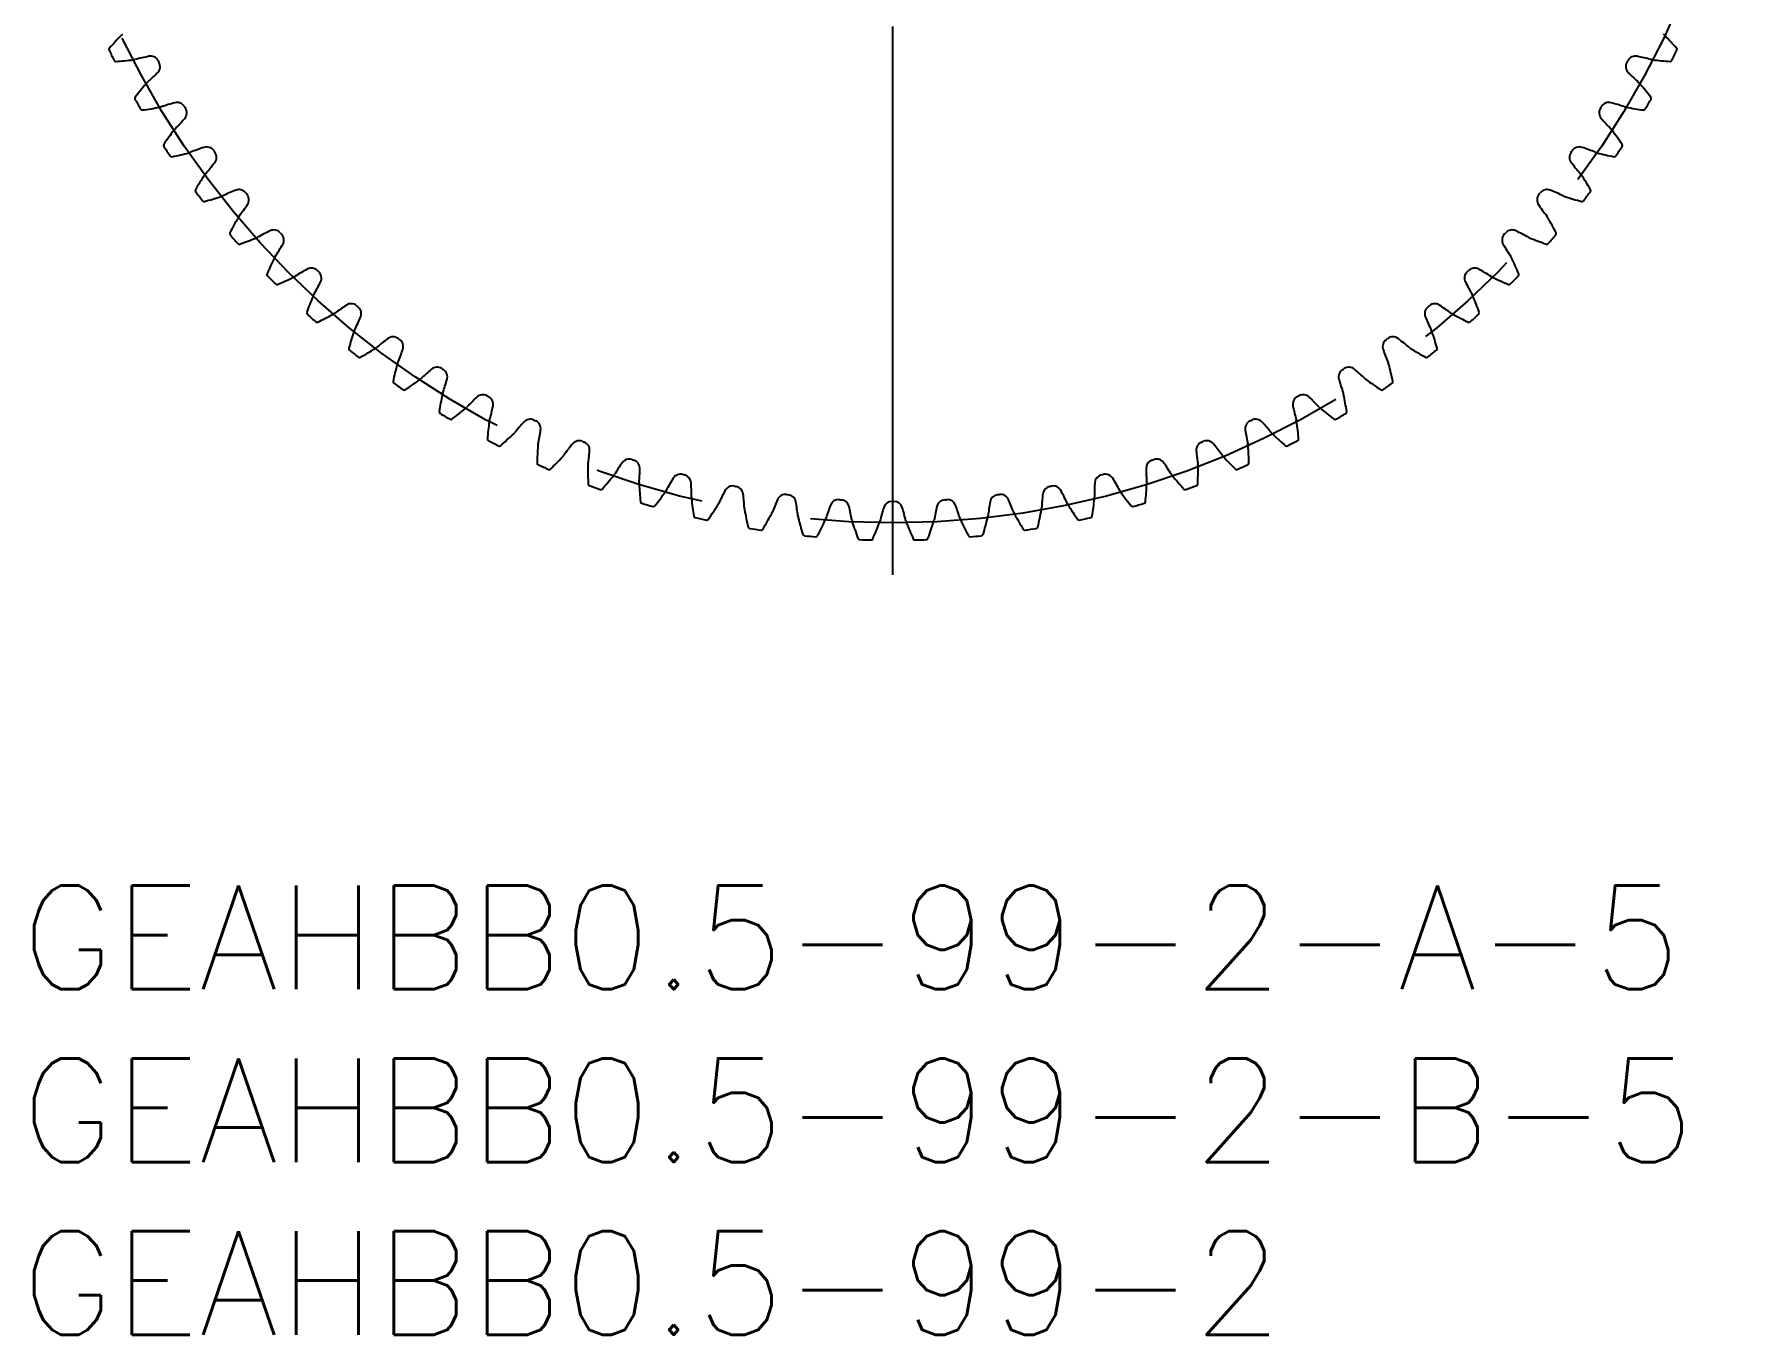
# Model space of a CAD drawing. Extents: x -1 to 100, y -13 to 76.
# Drawn here: x 0.39 to 50, y -13 to 24.65 of the extents above; entities that cross this region are included whole.
import ezdxf

# ---------------------------------------------------------------- set-up
doc = ezdxf.new("R2010")
doc.units = 0
doc.header["$LTSCALE"] = 0.5
doc.linetypes.add('CENTER', pattern=[50.8, 31.75, -6.35, 6.35, -6.35])
for name, color, linetype in [('MSM_CENTER', 1, 'CENTER'), ('MSM_CONTINUOUS', 7, 'CONTINUOUS'), ('MSM_PART_NUMBER', 7, 'CONTINUOUS')]:
    doc.layers.add(name, color=color, linetype=linetype)
doc.styles.get("Standard").update_dxf_attribs({"font": 'txt.shx', "height": 3, "bigfont": 'bigfont.shx'})

# ---------------------------------------------------------------- blocks, each defined once
blk = doc.blocks.new('*U2')
at = {"layer": 'MSM_PART_NUMBER'}
blk.add_text('GEAHBB0.5-99-2-A-5', height=3, dxfattribs=at).set_placement((0, -3))
blk = doc.blocks.new('*U3')
at = {"layer": 'MSM_PART_NUMBER'}
blk.add_text('GEAHBB0.5-99-2-B-5', height=3, dxfattribs=at).set_placement((0, -8))
blk = doc.blocks.new('*U4')
at = {"layer": 'MSM_PART_NUMBER'}
blk.add_text('GEAHBB0.5-99-2', height=3, dxfattribs=at).set_placement((0, -13))

msp = doc.modelspace()

# ---------------------------------------------------------------- linework, layer by layer
at = {"layer": 'MSM_CENTER'}
msp.add_line((25.25, 9), (25.25, 61.5), dxfattribs=at)
msp.add_circle((25.25, 35.25), 24.75, dxfattribs=at)
at = {"layer": 'MSM_CONTINUOUS'}
for centre, radius, start, end in [((8.782, 18.825), 8.25, 135.4545, 138.961), ((3.199, 24.321), 0.416, 128.3306, 135.4547), ((47.301, 24.321), 0.416, 44.5453, 51.6694), ((41.718, 18.825), 8.25, 41.039, 44.5455), ((2.597, 24.209), 0.05, 138.961, 205.9842), ((25.25, 35.25), 25.25, 205.9842, 206.7431), ((2.746, 23.91), 0.05, 206.7431, 273.7663), ((2.207, 32.093), 8.25, 273.7663, 277.2727), ((3.199, 24.321), 0.416, 277.2726, 284.3967), ((5.196, 16.542), 7.615, 101.3138, 104.3969), ((3.751, 23.765), 0.25, 28.1119, 101.3138), ((3.779, 23.712), 0.25, 315.0498, 28.2517), ((25.25, 35.25), 24.125, 208.1119, 208.2517), ((46.721, 23.712), 0.25, 151.7483, 224.9502), ((25.25, 35.25), 24.125, 331.7483, 331.8881), ((46.749, 23.765), 0.25, 78.6862, 151.8881), ((45.304, 16.542), 7.615, 75.6031, 78.6862), ((47.301, 24.321), 0.416, 255.6033, 262.7275), ((48.293, 32.093), 8.25, 262.7273, 266.2337), ((47.754, 23.91), 0.05, 266.2339, 333.257), ((25.25, 35.25), 25.25, 333.2569, 334.0158), ((47.903, 24.209), 0.05, 334.0158, 41.0391), ((-1.434, 28.916), 7.615, 311.9668, 315.0498), ((51.934, 28.916), 7.615, 224.9502, 228.0332), ((3.343, 22.795), 0.05, 142.5974, 209.6206), ((9.857, 17.814), 8.25, 139.0909, 142.5974), ((3.936, 22.945), 0.416, 131.9669, 139.0911), ((46.564, 22.945), 0.416, 40.9089, 48.0331), ((40.643, 17.814), 8.25, 37.4026, 40.9091), ((47.157, 22.795), 0.05, 330.3795, 37.4027), ((25.25, 35.25), 25.25, 209.6205, 210.3795), ((3.51, 22.506), 0.05, 210.38, 277.4027), ((2.454, 30.637), 8.25, 277.4026, 280.9091), ((3.936, 22.945), 0.416, 280.9089, 288.0331), ((6.422, 15.308), 7.615, 104.9502, 108.0332), ((4.522, 22.424), 0.25, 31.7483, 104.9502), ((25.25, 35.25), 24.125, 211.7483, 211.8881), ((4.554, 22.374), 0.25, 318.6862, 31.8881), ((45.946, 22.374), 0.25, 148.1119, 221.3138), ((25.25, 35.25), 24.125, 328.1119, 328.2517), ((45.978, 22.424), 0.25, 75.0498, 148.2517), ((44.078, 15.308), 7.615, 71.9668, 75.0498), ((46.564, 22.945), 0.416, 251.9669, 259.0911), ((48.046, 30.637), 8.25, 259.0909, 262.5974), ((46.99, 22.506), 0.05, 262.5976, 329.6206), ((25.25, 35.25), 25.25, 329.6205, 330.3795), ((10.994, 16.873), 8.25, 142.7273, 146.2337), ((4.76, 21.617), 0.416, 135.6033, 142.7275), ((-0.979, 27.236), 7.615, 315.6031, 318.6862), ((51.479, 27.236), 7.615, 221.3138, 224.3969), ((45.74, 21.617), 0.416, 37.2726, 44.3967), ((39.506, 16.873), 8.25, 33.7663, 37.2727), ((4.177, 21.43), 0.05, 146.2337, 213.257), ((25.25, 35.25), 25.25, 213.2569, 214.0158), ((7.725, 14.154), 7.615, 108.5865, 111.6696), ((5.377, 21.135), 0.25, 35.3846, 108.5866), ((45.123, 21.135), 0.25, 71.4135, 144.6154), ((42.775, 14.154), 7.615, 68.3304, 71.4135), ((25.25, 35.25), 25.25, 325.9842, 326.7431), ((46.323, 21.43), 0.05, 326.7431, 33.7663), ((4.362, 21.153), 0.05, 214.0158, 281.039), ((2.792, 29.201), 8.25, 281.039, 284.5455), ((4.76, 21.617), 0.416, 284.5453, 291.6694), ((-0.417, 25.589), 7.615, 319.2395, 322.3225), ((25.25, 35.25), 24.125, 215.3846, 215.5245), ((5.412, 21.087), 0.25, 322.3225, 35.5245), ((45.088, 21.087), 0.25, 144.4755, 217.6775), ((25.25, 35.25), 24.125, 324.4755, 324.6154), ((50.917, 25.589), 7.615, 217.6775, 220.7605), ((45.74, 21.617), 0.416, 248.3306, 255.4547), ((47.708, 29.201), 8.25, 255.4545, 258.961), ((46.138, 21.153), 0.05, 258.961, 325.9843), ((12.188, 16.006), 8.25, 146.3636, 149.8701), ((5.666, 20.345), 0.416, 139.2397, 146.3638), ((44.834, 20.345), 0.416, 33.6362, 40.7603), ((38.312, 16.006), 8.25, 30.1299, 33.6364), ((5.096, 20.122), 0.05, 149.8701, 216.8933), ((25.25, 35.25), 25.25, 216.8933, 217.6522), ((3.221, 27.789), 8.25, 284.6754, 288.1818), ((5.666, 20.345), 0.416, 288.1817, 295.3058), ((9.098, 13.085), 7.615, 112.2229, 115.306), ((6.313, 19.903), 0.25, 39.021, 112.2229), ((25.25, 35.25), 24.125, 219.021, 219.1608), ((6.35, 19.857), 0.25, 325.9589, 39.1608), ((44.15, 19.857), 0.25, 140.8392, 214.0411), ((25.25, 35.25), 24.125, 320.8392, 320.979), ((44.187, 19.903), 0.25, 67.7771, 140.979), ((41.402, 13.085), 7.615, 64.694, 67.7771), ((44.834, 20.345), 0.416, 244.6942, 251.8184), ((47.279, 27.789), 8.25, 251.8182, 255.3246), ((25.25, 35.25), 25.25, 322.3478, 323.1067), ((45.404, 20.122), 0.05, 323.1067, 30.13), ((5.298, 19.856), 0.05, 217.6522, 284.6754), ((6.65, 19.133), 0.416, 142.876, 150.0002), ((0.247, 23.98), 7.615, 322.8758, 325.9589), ((50.253, 23.98), 7.615, 214.0411, 217.1242), ((43.85, 19.133), 0.416, 29.9999, 37.124), ((45.202, 19.856), 0.05, 255.3248, 322.3479), ((6.096, 18.874), 0.05, 153.5065, 220.5297), ((13.435, 15.216), 8.25, 150, 153.5065), ((10.537, 12.105), 7.615, 115.8593, 118.9423), ((7.324, 18.733), 0.25, 42.6574, 115.8593), ((25.25, 35.25), 24.125, 222.6574, 222.7972), ((7.365, 18.689), 0.25, 329.5953, 42.7972), ((43.135, 18.689), 0.25, 137.2028, 210.4047), ((25.25, 35.25), 24.125, 317.2028, 317.3426), ((43.176, 18.733), 0.25, 64.1407, 137.3426), ((39.963, 12.105), 7.615, 61.0577, 64.1407), ((37.065, 15.216), 8.25, 26.4935, 30), ((44.404, 18.874), 0.05, 319.4704, 26.4936), ((25.25, 35.25), 25.25, 220.5296, 221.2886), ((6.315, 18.622), 0.05, 221.2886, 288.3118), ((3.738, 26.407), 8.25, 288.3117, 291.8182), ((6.65, 19.133), 0.416, 291.818, 298.9422), ((1.012, 22.417), 7.615, 326.5122, 329.5953), ((49.488, 22.417), 7.615, 210.4047, 213.4878), ((43.85, 19.133), 0.416, 241.0578, 248.182), ((46.762, 26.407), 8.25, 248.1818, 251.6883), ((44.185, 18.622), 0.05, 251.6885, 318.7115), ((25.25, 35.25), 25.25, 318.7114, 319.4704), ((14.73, 14.507), 8.25, 153.6364, 157.1428), ((7.71, 17.986), 0.416, 146.5124, 153.6366), ((8.408, 17.63), 0.25, 46.2937, 119.4956), ((42.092, 17.63), 0.25, 60.5044, 133.7063), ((42.79, 17.986), 0.416, 26.3635, 33.4876), ((35.77, 14.507), 8.25, 22.8572, 26.3636), ((7.173, 17.692), 0.05, 157.1428, 224.1661), ((25.25, 35.25), 25.25, 224.166, 224.9249), ((7.408, 17.454), 0.05, 224.9249, 291.9481), ((4.343, 25.06), 8.25, 291.9481, 295.4545), ((7.71, 17.986), 0.416, 295.4544, 302.5785), ((12.034, 11.219), 7.615, 119.4956, 122.5787), ((1.875, 20.906), 7.615, 330.1486, 333.2316), ((25.25, 35.25), 24.125, 226.2937, 226.4336), ((8.451, 17.588), 0.25, 333.2316, 46.4336), ((42.049, 17.588), 0.25, 133.5664, 206.7684), ((48.625, 20.906), 7.615, 206.7684, 209.8514), ((25.25, 35.25), 24.125, 313.5664, 313.7063), ((38.466, 11.219), 7.615, 57.4213, 60.5044), ((42.79, 17.986), 0.416, 237.4215, 244.5457), ((46.157, 25.06), 8.25, 244.5455, 248.0519), ((43.092, 17.454), 0.05, 248.0519, 315.0752), ((25.25, 35.25), 25.25, 315.0751, 315.834), ((43.327, 17.692), 0.05, 315.834, 22.8572), ((16.066, 13.882), 8.25, 157.2727, 160.7792), ((8.84, 16.908), 0.416, 150.1488, 157.2729), ((41.66, 16.908), 0.416, 22.7271, 29.8512), ((34.434, 13.882), 8.25, 19.2208, 22.7273), ((8.323, 16.581), 0.05, 160.7792, 227.8024), ((25.25, 35.25), 25.25, 227.8024, 228.5613), ((5.031, 23.754), 8.25, 295.5845, 299.0909), ((8.84, 16.908), 0.416, 299.0908, 306.2149), ((13.585, 10.429), 7.615, 123.132, 126.2151), ((9.559, 16.597), 0.25, 49.9301, 123.132), ((2.832, 19.452), 7.615, 333.7849, 336.868), ((25.25, 35.25), 24.125, 229.9301, 230.0699), ((9.605, 16.559), 0.25, 336.868, 50.0699), ((40.895, 16.559), 0.25, 129.9301, 203.132), ((47.668, 19.452), 7.615, 203.132, 206.2151), ((25.25, 35.25), 24.125, 309.9301, 310.0699), ((40.941, 16.597), 0.25, 56.868, 130.0699), ((36.915, 10.429), 7.615, 53.7849, 56.868), ((41.66, 16.908), 0.416, 233.7851, 240.9093), ((45.469, 23.754), 8.25, 240.9091, 244.4155), ((25.25, 35.25), 25.25, 311.4387, 312.1976), ((42.177, 16.581), 0.05, 312.1976, 19.2209), ((8.572, 16.358), 0.05, 228.5618, 295.5845), ((17.44, 13.342), 8.25, 160.9091, 164.4155), ((10.037, 15.904), 0.416, 153.7851, 160.9093), ((10.774, 15.639), 0.25, 53.5664, 126.7684), ((39.726, 15.639), 0.25, 53.2316, 126.4336), ((40.463, 15.904), 0.416, 19.0908, 26.2149), ((33.06, 13.342), 8.25, 15.5845, 19.0909), ((41.928, 16.358), 0.05, 244.4155, 311.4388), ((9.542, 15.545), 0.05, 164.4155, 231.4388), ((25.25, 35.25), 25.25, 231.4387, 232.1976), ((5.801, 22.495), 8.25, 299.2208, 302.7273), ((10.037, 15.904), 0.416, 302.7271, 309.8512), ((15.183, 9.739), 7.615, 126.7684, 129.8514), ((3.879, 18.062), 7.615, 337.4213, 340.5044), ((25.25, 35.25), 24.125, 233.5664, 233.7063), ((10.822, 15.604), 0.25, 340.5044, 53.7063), ((39.678, 15.604), 0.25, 126.2937, 199.4956), ((46.621, 18.062), 7.615, 199.4956, 202.5787), ((25.25, 35.25), 24.125, 306.2937, 306.4336), ((35.317, 9.739), 7.615, 50.1486, 53.2316), ((40.463, 15.904), 0.416, 230.1488, 237.2729), ((44.699, 22.495), 8.25, 237.2727, 240.7792), ((25.25, 35.25), 25.25, 307.8024, 308.5613), ((40.958, 15.545), 0.05, 308.5613, 15.5845), ((9.804, 15.339), 0.05, 232.1982, 299.2209), ((18.845, 12.891), 8.25, 164.5455, 168.0519), ((11.294, 14.979), 0.416, 157.4215, 164.5456), ((16.821, 9.152), 7.615, 130.4047, 133.4878), ((12.047, 14.761), 0.25, 57.2028, 130.4047), ((25.25, 35.25), 24.125, 237.2028, 237.3426), ((12.097, 14.728), 0.25, 344.1407, 57.3426), ((38.403, 14.728), 0.25, 122.6574, 195.8593), ((25.25, 35.25), 24.125, 302.6574, 302.7972), ((38.453, 14.761), 0.25, 49.5953, 122.7973), ((33.679, 9.152), 7.615, 46.5122, 49.5953), ((39.206, 14.979), 0.416, 15.4544, 22.5785), ((31.655, 12.891), 8.25, 11.9481, 15.4545), ((40.696, 15.339), 0.05, 240.7792, 307.8024), ((10.823, 14.588), 0.05, 168.0519, 235.0751), ((25.25, 35.25), 25.25, 235.0751, 235.834), ((6.649, 21.287), 8.25, 302.8572, 306.3636), ((11.294, 14.979), 0.416, 306.3635, 313.4876), ((5.012, 16.741), 7.615, 341.0577, 344.1407), ((45.488, 16.741), 7.615, 195.8593, 198.9423), ((39.206, 14.979), 0.416, 226.5124, 233.6366), ((43.851, 21.287), 8.25, 233.6364, 237.1428), ((25.25, 35.25), 25.25, 304.166, 304.9249), ((39.677, 14.588), 0.05, 304.9249, 11.948), ((11.098, 14.399), 0.05, 235.834, 302.8572), ((20.276, 12.53), 8.25, 168.1818, 171.6883), ((12.608, 14.134), 0.416, 161.0578, 168.182), ((18.493, 8.67), 7.615, 134.0411, 137.1242), ((13.373, 13.964), 0.25, 60.8392, 134.0411), ((25.25, 35.25), 24.125, 240.8392, 240.979), ((13.425, 13.935), 0.25, 347.7771, 60.979), ((37.075, 13.935), 0.25, 119.021, 192.2229), ((25.25, 35.25), 24.125, 299.021, 299.1608), ((37.127, 13.964), 0.25, 45.9589, 119.1609), ((32.007, 8.67), 7.615, 42.8758, 45.9589), ((37.892, 14.134), 0.416, 11.818, 18.9422), ((30.224, 12.53), 8.25, 8.3117, 11.8182), ((39.402, 14.399), 0.05, 237.143, 304.1661), ((12.162, 13.715), 0.05, 171.6883, 238.7115), ((25.25, 35.25), 25.25, 238.7114, 239.4704), ((12.449, 13.544), 0.05, 239.4704, 306.4936), ((7.572, 20.136), 8.25, 306.4935, 310), ((12.608, 14.134), 0.416, 309.9998, 317.124), ((21.727, 12.26), 8.25, 171.8182, 175.3246), ((13.973, 13.375), 0.416, 164.6942, 171.8184), ((6.227, 15.495), 7.615, 344.694, 347.7771), ((20.193, 8.295), 7.615, 137.6775, 140.7605), ((14.747, 13.254), 0.25, 64.4755, 137.6775), ((25.25, 35.25), 24.125, 244.4755, 244.6154), ((14.801, 13.228), 0.25, 351.4134, 64.6154), ((35.699, 13.228), 0.25, 115.3846, 188.5866), ((25.25, 35.25), 24.125, 295.3846, 295.5245), ((35.753, 13.254), 0.25, 42.3225, 115.5245), ((30.307, 8.295), 7.615, 39.2395, 42.3225), ((44.273, 15.495), 7.615, 192.2229, 195.306), ((36.527, 13.375), 0.416, 8.1817, 15.3058), ((28.773, 12.26), 8.25, 4.6754, 8.1818), ((37.892, 14.134), 0.416, 222.876, 230.0002), ((42.928, 20.136), 8.25, 230, 233.5065), ((38.051, 13.544), 0.05, 233.5066, 300.5297), ((25.25, 35.25), 25.25, 300.5296, 301.2886), ((38.338, 13.715), 0.05, 301.2886, 8.3117), ((13.555, 12.928), 0.05, 175.3246, 242.3479), ((8.566, 19.045), 8.25, 310.1299, 313.6364), ((13.973, 13.375), 0.416, 313.6362, 320.7603), ((7.518, 14.328), 7.615, 348.3304, 351.4135), ((42.982, 14.328), 7.615, 188.5865, 191.6696), ((36.527, 13.375), 0.416, 219.2397, 226.3638), ((41.934, 19.045), 8.25, 226.3636, 229.8701), ((36.945, 12.928), 0.05, 297.6522, 4.6754), ((25.25, 35.25), 25.25, 242.3478, 243.1067), ((13.851, 12.775), 0.05, 243.1067, 310.13), ((23.193, 12.083), 8.25, 175.4545, 178.961), ((15.383, 12.704), 0.416, 168.3306, 175.4547), ((9.628, 18.019), 8.25, 313.7663, 317.2727), ((15.383, 12.704), 0.416, 317.2726, 324.3967), ((21.912, 8.028), 7.615, 141.3138, 144.3969), ((16.163, 12.632), 0.25, 68.1119, 141.3138), ((25.25, 35.25), 24.125, 248.1119, 248.2517), ((16.218, 12.61), 0.25, 355.0498, 68.2517), ((8.88, 13.246), 7.615, 351.9668, 355.0498), ((34.282, 12.61), 0.25, 111.7483, 184.9502), ((41.62, 13.246), 7.615, 184.9502, 188.0332), ((25.25, 35.25), 24.125, 291.7483, 291.8881), ((34.337, 12.632), 0.25, 38.6862, 111.8881), ((28.588, 8.028), 7.615, 35.6031, 38.6862), ((35.117, 12.704), 0.416, 215.6033, 222.7275), ((40.872, 18.019), 8.25, 222.7273, 226.2337), ((35.117, 12.704), 0.416, 4.5453, 11.6694), ((27.307, 12.083), 8.25, 1.039, 4.5455), ((36.649, 12.775), 0.05, 229.8703, 296.8934), ((25.25, 35.25), 25.25, 296.8933, 297.6522), ((14.994, 12.231), 0.05, 178.961, 245.9842), ((25.25, 35.25), 25.25, 245.9842, 246.7431), ((15.3, 12.098), 0.05, 246.7436, 313.7663), ((24.666, 11.999), 8.25, 179.0909, 182.5974), ((16.833, 12.123), 0.416, 171.9669, 179.0911), ((23.646, 7.871), 7.615, 144.9502, 148.0332), ((17.616, 12.101), 0.25, 71.7483, 144.9502), ((25.25, 35.25), 24.125, 251.7483, 251.8881), ((17.672, 12.083), 0.25, 358.6862, 71.8881), ((10.309, 12.252), 7.615, 355.6031, 358.6862), ((19.099, 11.664), 0.25, 75.3846, 148.5866), ((31.401, 11.664), 0.25, 31.4134, 104.6154), ((32.828, 12.083), 0.25, 108.1119, 181.3138), ((40.191, 12.252), 7.615, 181.3138, 184.3969), ((25.25, 35.25), 24.125, 288.1119, 288.2517), ((32.884, 12.101), 0.25, 35.0498, 108.2517), ((26.854, 7.871), 7.615, 31.9668, 35.0498), ((25.834, 11.999), 8.25, 357.4026, 0.9091), ((33.667, 12.123), 0.416, 0.9089, 8.0331), ((35.2, 12.098), 0.05, 226.2337, 293.257), ((25.25, 35.25), 25.25, 293.2569, 294.0158), ((35.506, 12.231), 0.05, 294.0158, 1.0391), ((16.474, 11.627), 0.05, 182.5974, 249.6206), ((25.25, 35.25), 25.25, 249.6205, 250.3795), ((16.788, 11.513), 0.05, 250.38, 317.4027), ((10.752, 17.063), 8.25, 317.4026, 320.9091), ((16.833, 12.123), 0.416, 320.9089, 328.0331), ((18.316, 11.636), 0.416, 175.6033, 182.7275), ((26.142, 12.009), 8.25, 182.7273, 186.2337), ((18.316, 11.636), 0.416, 324.5453, 331.6694), ((25.385, 7.825), 7.615, 148.5865, 151.6696), ((25.25, 35.25), 24.125, 255.3846, 255.5245), ((19.157, 11.649), 0.25, 2.3225, 75.5246), ((11.798, 11.35), 7.615, 359.2395, 2.3225), ((27.124, 7.889), 7.615, 152.2229, 155.306), ((20.608, 11.321), 0.25, 79.021, 152.2229), ((25.25, 35.25), 24.125, 259.021, 259.1608), ((20.666, 11.31), 0.25, 5.9589, 79.1609), ((29.834, 11.31), 0.25, 100.8392, 174.0411), ((25.25, 35.25), 24.125, 280.8392, 280.979), ((29.892, 11.321), 0.25, 27.7771, 100.979), ((23.376, 7.889), 7.615, 24.694, 27.7771), ((38.702, 11.35), 7.615, 177.6775, 180.7605), ((31.343, 11.649), 0.25, 104.4755, 177.6775), ((25.25, 35.25), 24.125, 284.4755, 284.6154), ((25.115, 7.825), 7.615, 28.3304, 31.4135), ((32.184, 11.636), 0.416, 208.3306, 215.4547), ((24.358, 12.009), 8.25, 353.7663, 357.2727), ((32.184, 11.636), 0.416, 357.2726, 4.3967), ((33.667, 12.123), 0.416, 211.9669, 219.0911), ((39.748, 17.063), 8.25, 219.0909, 222.5974), ((33.712, 11.513), 0.05, 222.5974, 289.6206), ((25.25, 35.25), 25.25, 289.6205, 290.3795), ((34.026, 11.627), 0.05, 290.3795, 357.4027), ((17.99, 11.118), 0.05, 186.2337, 253.257), ((25.25, 35.25), 25.25, 253.2569, 254.0158), ((18.311, 11.024), 0.05, 254.0164, 321.0391), ((11.935, 16.18), 8.25, 321.039, 324.5455), ((19.828, 11.244), 0.416, 179.2397, 186.3638), ((27.614, 12.112), 8.25, 186.3636, 189.8701), ((13.171, 15.374), 8.25, 324.6754, 328.1818), ((19.828, 11.244), 0.416, 328.1817, 335.3058), ((13.341, 10.545), 7.615, 2.8758, 5.9589), ((21.361, 10.948), 0.416, 182.876, 190.0002), ((28.856, 8.063), 7.615, 155.8593, 158.9423), ((22.135, 11.075), 0.25, 82.6574, 155.8593), ((25.25, 35.25), 24.125, 262.6574, 262.7972), ((22.194, 11.067), 0.25, 9.5953, 82.7973), ((14.931, 9.84), 7.615, 6.5122, 9.5953), ((30.573, 8.346), 7.615, 159.4956, 162.5787), ((23.674, 10.926), 0.25, 86.2937, 159.4956), ((25.25, 35.25), 24.125, 266.2937, 266.4336), ((23.734, 10.922), 0.25, 13.2316, 86.4337), ((16.564, 9.236), 7.615, 10.1486, 13.2316), ((32.269, 8.738), 7.615, 163.132, 166.2151), ((25.22, 10.875), 0.25, 89.9301, 163.132), ((25.25, 35.25), 24.125, 269.9301, 270.0699), ((25.28, 10.875), 0.25, 16.868, 90.07), ((18.231, 8.738), 7.615, 13.7849, 16.868), ((33.936, 9.236), 7.615, 166.7684, 169.8514), ((26.766, 10.922), 0.25, 93.5664, 166.7684), ((25.25, 35.25), 24.125, 273.5664, 273.7063), ((26.826, 10.926), 0.25, 20.5044, 93.7064), ((19.927, 8.346), 7.615, 17.4213, 20.5044), ((35.569, 9.84), 7.615, 170.4047, 173.4878), ((28.306, 11.067), 0.25, 97.2028, 170.4047), ((25.25, 35.25), 24.125, 277.2028, 277.3426), ((28.365, 11.075), 0.25, 24.1407, 97.3426), ((21.644, 8.063), 7.615, 21.0577, 24.1407), ((29.139, 10.948), 0.416, 349.9998, 357.124), ((37.159, 10.545), 7.615, 174.0411, 177.1242), ((30.672, 11.244), 0.416, 204.6942, 211.8184), ((37.329, 15.374), 8.25, 211.8182, 215.3246), ((22.886, 12.112), 8.25, 350.1299, 353.6364), ((30.672, 11.244), 0.416, 353.6362, 0.7603), ((38.565, 16.18), 8.25, 215.4545, 218.961), ((32.189, 11.024), 0.05, 218.961, 285.9843), ((25.25, 35.25), 25.25, 285.9842, 286.7431), ((32.51, 11.118), 0.05, 286.7436, 353.7663), ((19.536, 10.706), 0.05, 189.8701, 256.8933), ((25.25, 35.25), 25.25, 256.8933, 257.6522), ((19.861, 10.633), 0.05, 257.6527, 324.6754), ((29.077, 12.309), 8.25, 190, 193.5065), ((14.456, 14.648), 8.25, 328.3117, 331.8182), ((21.361, 10.948), 0.416, 331.818, 338.9422), ((22.911, 10.75), 0.416, 186.5124, 193.6366), ((30.524, 12.598), 8.25, 193.6364, 197.1428), ((15.784, 14.005), 8.25, 331.9481, 335.4545), ((22.911, 10.75), 0.416, 335.4544, 342.5785), ((24.469, 10.651), 0.416, 190.1488, 197.2729), ((31.95, 12.978), 8.25, 197.2727, 200.7792), ((17.151, 13.447), 8.25, 335.5845, 339.0909), ((24.469, 10.651), 0.416, 339.0908, 346.2149), ((26.031, 10.651), 0.416, 193.7851, 200.9093), ((33.349, 13.447), 8.25, 200.9091, 204.4155), ((18.55, 12.978), 8.25, 339.2208, 342.7273), ((26.031, 10.651), 0.416, 342.7271, 349.8512), ((27.589, 10.75), 0.416, 197.4215, 204.5456), ((34.716, 14.005), 8.25, 204.5455, 208.0519), ((19.976, 12.598), 8.25, 342.8572, 346.3636), ((27.589, 10.75), 0.416, 346.3635, 353.4876), ((29.139, 10.948), 0.416, 201.0578, 208.182), ((36.044, 14.648), 8.25, 208.1818, 211.6883), ((21.423, 12.309), 8.25, 346.4935, 350), ((30.639, 10.633), 0.05, 215.3246, 282.3479), ((25.25, 35.25), 25.25, 282.3478, 283.1067), ((30.964, 10.706), 0.05, 283.1067, 350.13), ((21.104, 10.393), 0.05, 193.5065, 260.5297), ((25.25, 35.25), 25.25, 260.5296, 261.2886), ((21.433, 10.341), 0.05, 261.2891, 328.3118), ((22.689, 10.181), 0.05, 197.1428, 264.1661), ((25.25, 35.25), 25.25, 264.166, 264.9249), ((23.021, 10.149), 0.05, 264.9255, 331.9481), ((24.284, 10.069), 0.05, 200.7792, 267.8024), ((25.25, 35.25), 25.25, 267.8024, 268.5613), ((24.617, 10.058), 0.05, 268.5613, 335.5845), ((25.883, 10.058), 0.05, 204.4155, 271.4388), ((25.25, 35.25), 25.25, 271.4387, 272.1976), ((26.216, 10.069), 0.05, 272.1976, 339.2209), ((27.479, 10.149), 0.05, 208.0519, 275.0752), ((25.25, 35.25), 25.25, 275.0751, 275.834), ((27.811, 10.181), 0.05, 275.834, 342.8572), ((29.067, 10.341), 0.05, 211.6883, 278.7115), ((25.25, 35.25), 25.25, 278.7114, 279.4704), ((29.396, 10.393), 0.05, 279.4704, 346.4936)]:
    msp.add_arc(centre, radius, start, end, dxfattribs=at)

# ---------------------------------------------------------------- block references
for name in ['*U2', '*U3', '*U4']:
    msp.add_blockref(name, (0, 0), dxfattribs=at)

doc.saveas('drawing.dxf')
